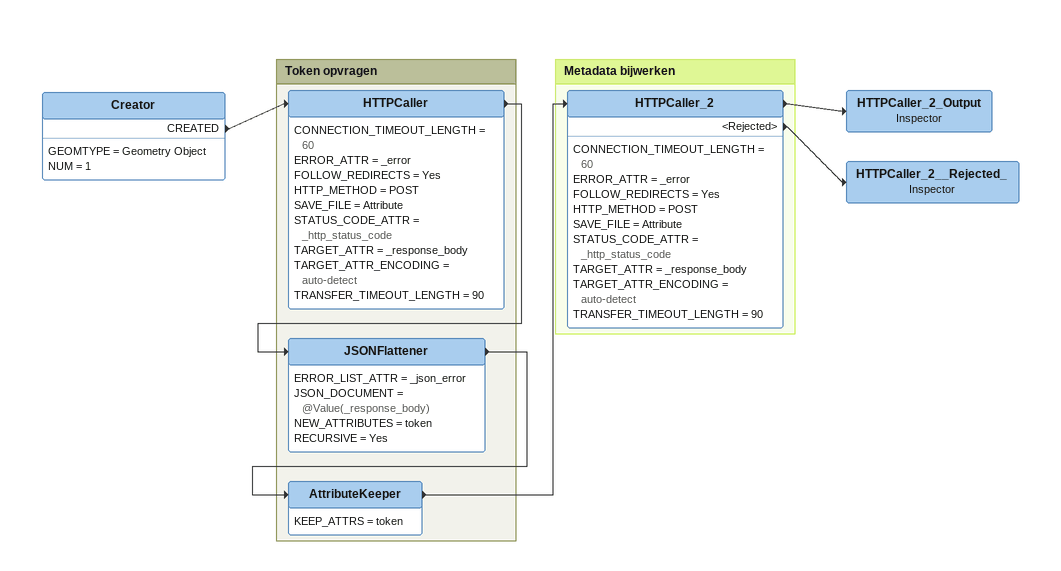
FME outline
Creator
    GEOMTYPE = Geometry Object
    NUM = 1
    CREATED -> HTTPCaller
HTTPCaller_2_Output: Inspector
HTTPCaller_2__Rejected_: Inspector

Bookmark: Token opvragen
HTTPCaller
    CONNECTION_TIMEOUT_LENGTH = 60
    ERROR_ATTR = _error
    FOLLOW_REDIRECTS = Yes
    HTTP_METHOD = POST
    SAVE_FILE = Attribute
    STATUS_CODE_ATTR = _http_status_code
    TARGET_ATTR = _response_body
    TARGET_ATTR_ENCODING = auto-detect
    TRANSFER_TIMEOUT_LENGTH = 90
    -> JSONFlattener
JSONFlattener
    ERROR_LIST_ATTR = _json_error
    JSON_DOCUMENT = @Value(_response_body)
    NEW_ATTRIBUTES = token
    RECURSIVE = Yes
    -> AttributeKeeper
AttributeKeeper
    KEEP_ATTRS = token
    -> HTTPCaller_2

Bookmark: Metadata bijwerken
HTTPCaller_2
    CONNECTION_TIMEOUT_LENGTH = 60
    ERROR_ATTR = _error
    FOLLOW_REDIRECTS = Yes
    HTTP_METHOD = POST
    SAVE_FILE = Attribute
    STATUS_CODE_ATTR = _http_status_code
    TARGET_ATTR = _response_body
    TARGET_ATTR_ENCODING = auto-detect
    TRANSFER_TIMEOUT_LENGTH = 90
    -> HTTPCaller_2_Output
    <Rejected> -> HTTPCaller_2__Rejected_
